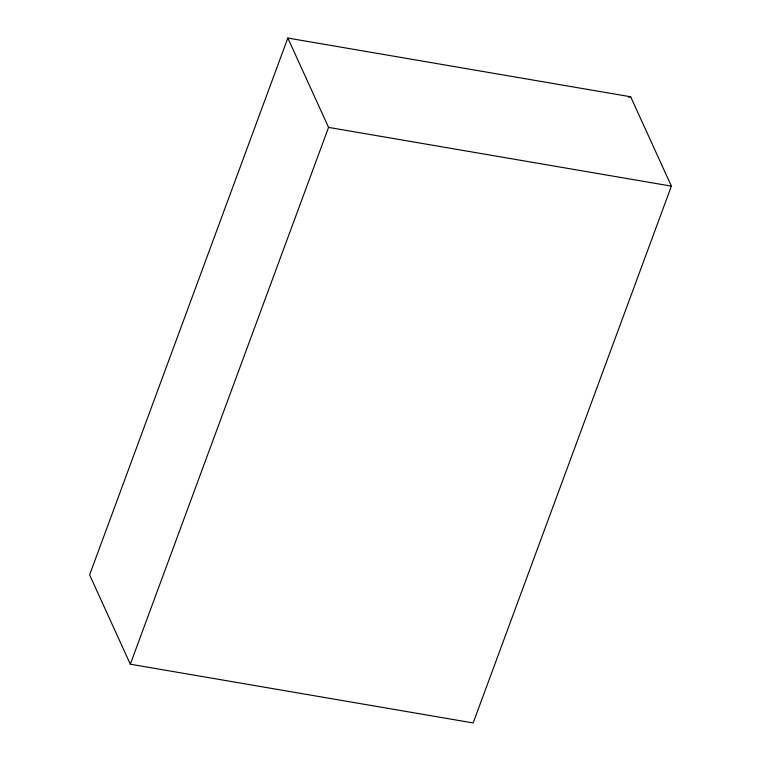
<?xml version="1.0" encoding="UTF-8"?>
<svg xmlns="http://www.w3.org/2000/svg" width="761" height="761" viewBox="0 0 761 761"><rect width="100%" height="100%" fill="white"/><g stroke="black" fill="none" stroke-linecap="round" stroke-linejoin="round"><path stroke-width="1.14" d="M287.839 38.05L89.608 574.859L130.321 664.21L473.161 722.95L671.392 186.141L630.679 96.79L287.839 38.05L328.562 127.401L130.321 664.21M628.339 97.075L630.679 96.79M328.562 127.401L671.392 186.141"/></g></svg>
